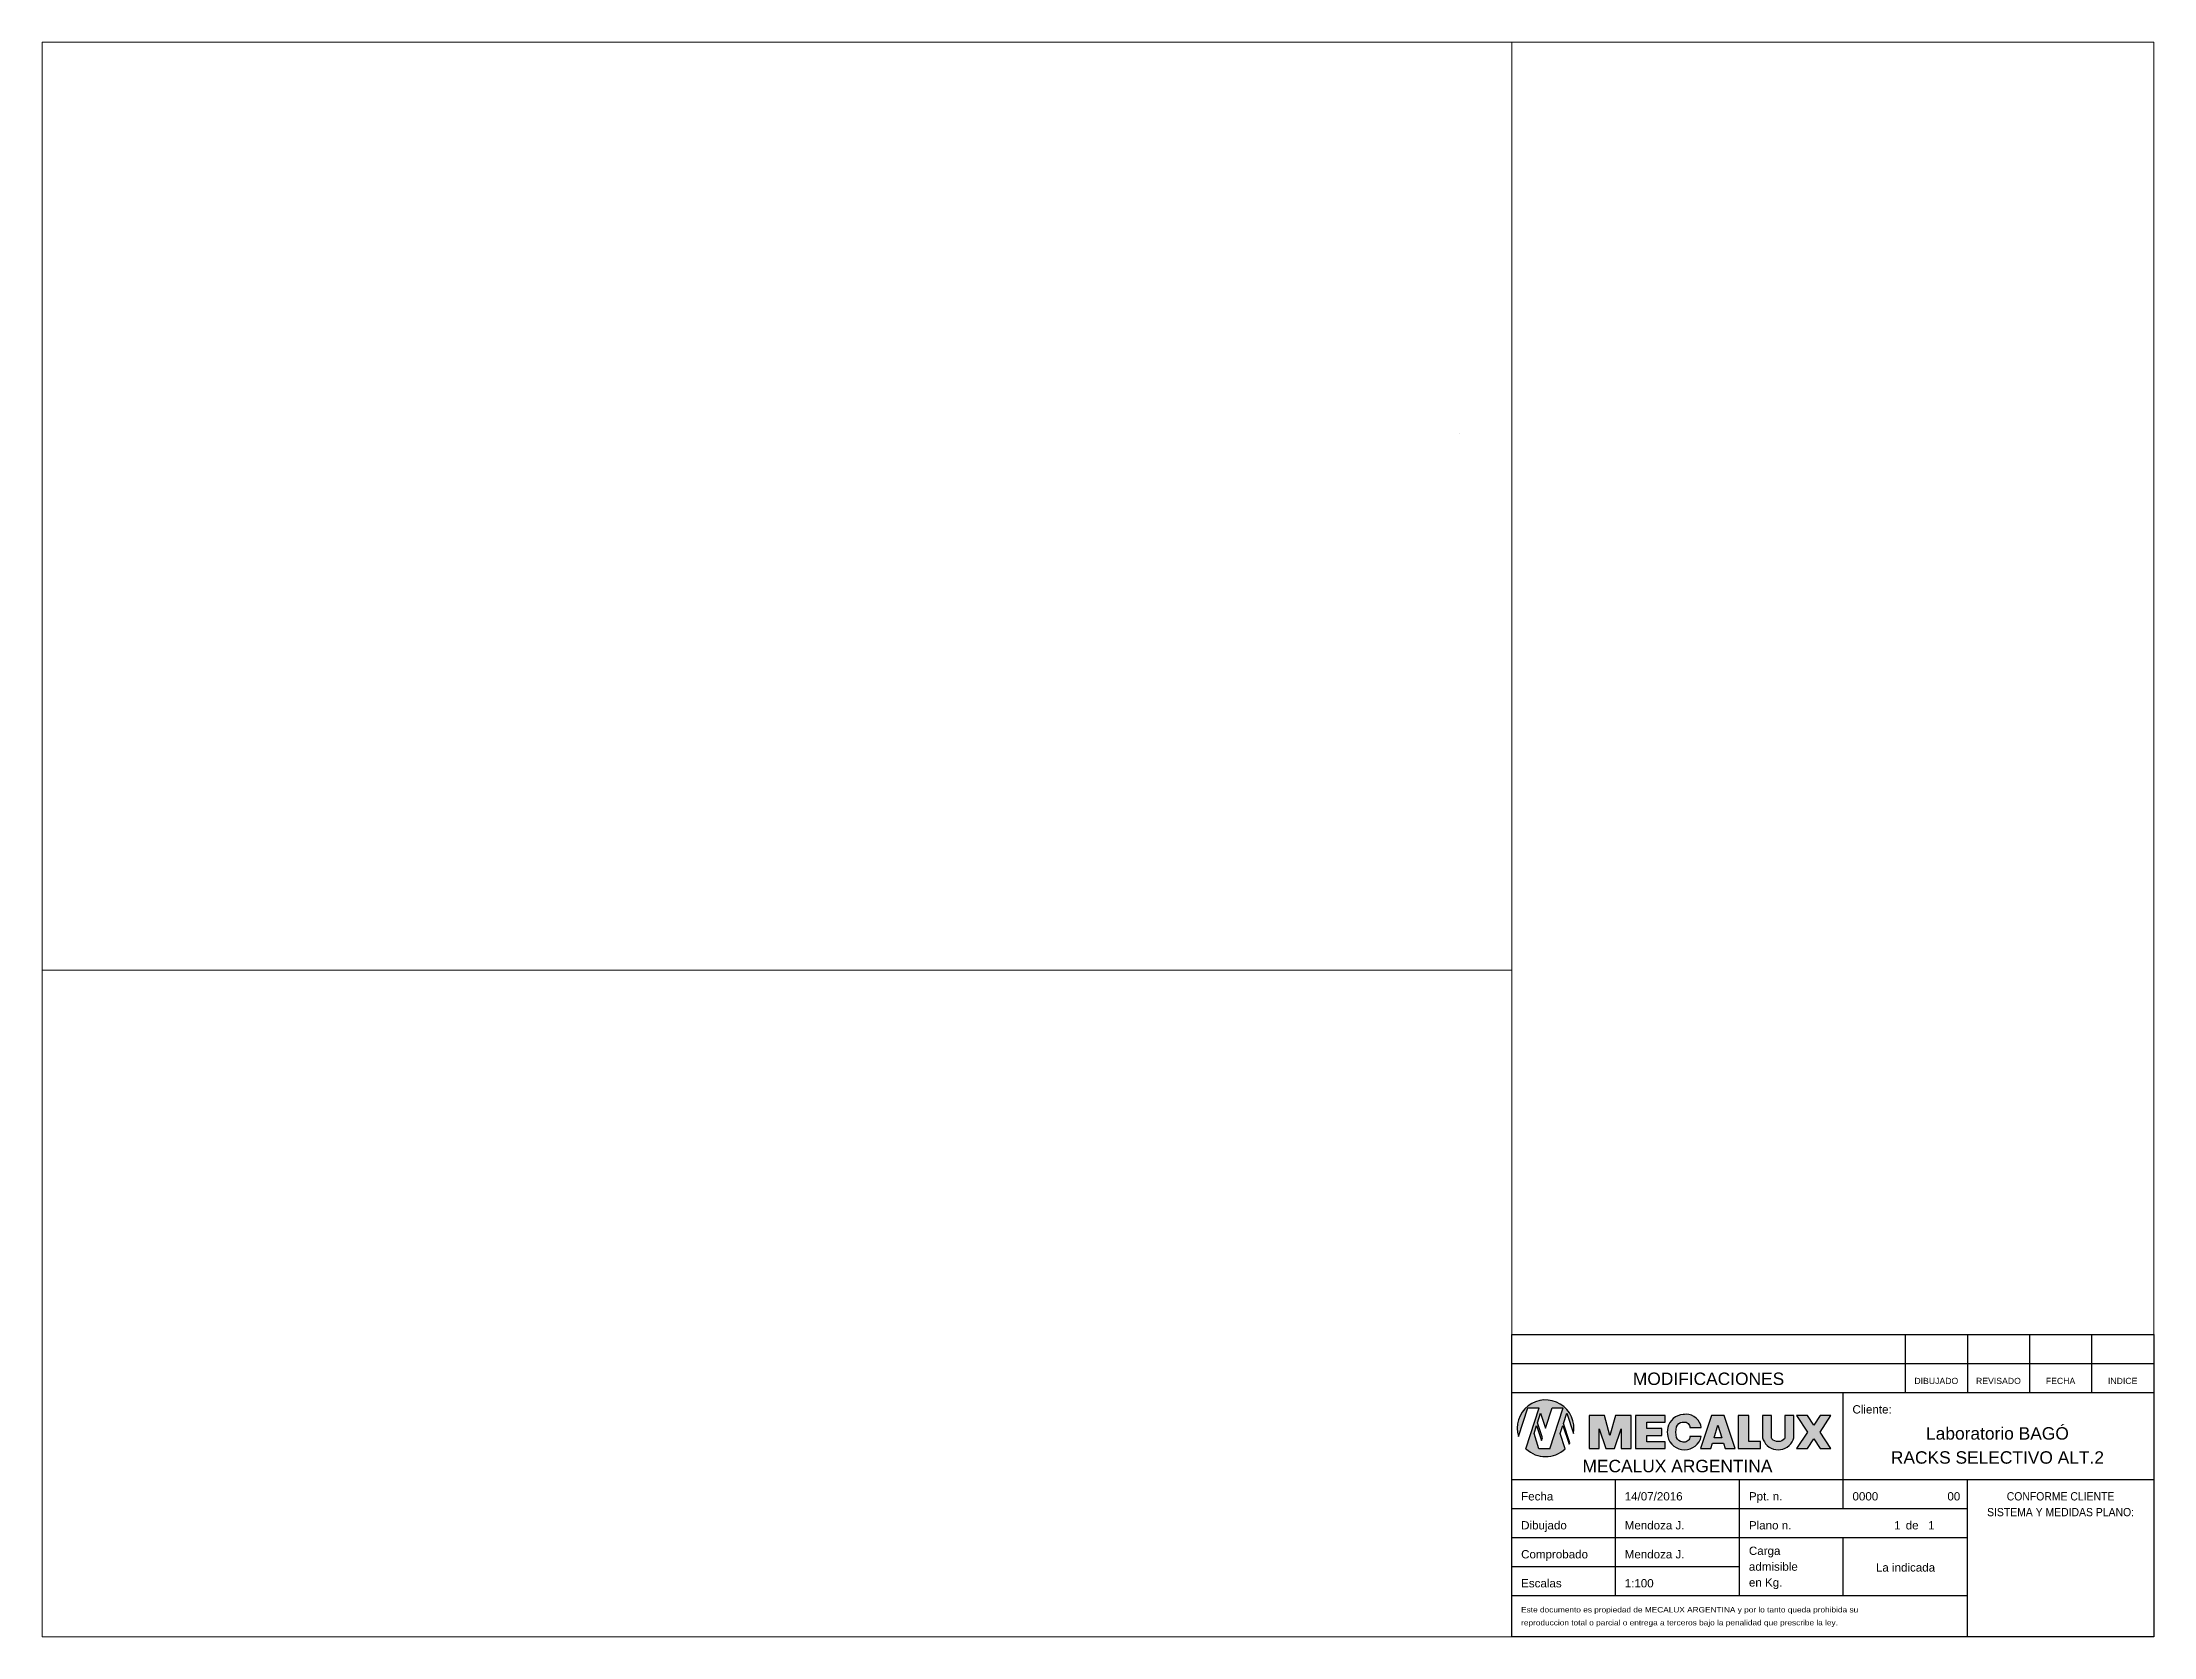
# Paper-space layout 'Presentación1' of a CAD drawing. Header units: millimetres. Extents: x 2 to 257, y 2 to 194.
import ezdxf
from ezdxf.enums import TextEntityAlignment as Align

# ---------------------------------------------------------------- set-up
doc = ezdxf.new("R2010")
doc.units = ezdxf.units.MM
for name, color, linetype in [('CIVIL', 1, 'Continuous'), ('FONDO', 7, 'Continuous'), ('FORMATO', 130, 'Continuous'), ('TEXTO', 90, 'Continuous'), ('TEXTO2', 210, 'Continuous')]:
    doc.layers.add(name, color=color, linetype=linetype)
doc.layers.add('COTAS', color=121, linetype='Continuous', lineweight=0)
doc.styles.add('FER10', font='arial.ttf')

# ---------------------------------------------------------------- blocks, each defined once
blk = doc.blocks.new('MEDEL_F')
at = {"layer": 'FORMATO', "color": 6}
blk.add_line((-75, 10), (-75, 24), dxfattribs=at)
at = {"layer": 'TEXTO', "style": 'FER10'}
for s, p in [('Carga', (-97.75, 19.78)), ('admisible', (-97.75, 15.96)), ('en Kg.', (-97.75, 12.14))]:
    blk.add_text(s, height=2, dxfattribs=at).set_placement(p)
blk = doc.blocks.new('rotulo')
at = {"layer": 'FONDO', "linetype": 'Continuous'}
for points in [[(-136.33, 45.46), (-133.93, 45.46), (-133.93, 50.26), (-132.33, 45.46), (-130.2, 45.46), (-128.6, 50.26), (-128.6, 45.46), (-126.2, 45.46), (-126.2, 53.46), (-129.94, 53.46), (-131.33, 48.66), (-132.6, 53.46), (-136.33, 53.46)], [(-125.13, 45.46), (-117.94, 45.46), (-117.94, 47.06), (-122.41, 47.06), (-122.41, 48.6), (-118.74, 48.6), (-118.74, 50.31), (-122.41, 50.31), (-122.41, 51.86), (-117.94, 51.86), (-117.94, 53.46), (-125.13, 53.46)], [(-112, 48.39), (-112.02, 48.12), (-112.1, 47.85), (-112.23, 47.61), (-112.41, 47.4), (-112.63, 47.23), (-112.88, 47.11), (-113.14, 47.04), (-113.42, 47.03), (-113.64, 47.04), (-113.86, 47.06), (-114.3, 47.19), (-114.69, 47.43), (-115, 47.76), (-115.2, 48.17), (-115.34, 48.81), (-115.39, 49.46), (-115.34, 50.11), (-115.2, 50.75), (-115, 51.15), (-114.69, 51.49), (-114.3, 51.73), (-113.86, 51.85), (-113.64, 51.88), (-113.42, 51.88), (-113.14, 51.87), (-112.88, 51.81), (-112.63, 51.69), (-112.41, 51.52), (-112.23, 51.31), (-112.1, 51.06), (-112.02, 50.8), (-112, 50.52), (-109.24, 50.52), (-109.39, 51.17), (-109.65, 51.78), (-110.02, 52.34), (-110.47, 52.82), (-111.01, 53.21), (-111.61, 53.5), (-112.25, 53.68), (-112.91, 53.74), (-113.27, 53.73), (-113.63, 53.71), (-114.27, 53.61), (-114.9, 53.4), (-115.48, 53.11), (-116.01, 52.72), (-116.47, 52.26), (-116.85, 51.73), (-117.15, 51.15), (-117.35, 50.52), (-117.43, 49.99), (-117.46, 49.46), (-117.43, 48.92), (-117.35, 48.39), (-117.13, 47.73), (-116.81, 47.12), (-116.39, 46.56), (-115.88, 46.09), (-115.3, 45.71), (-114.66, 45.42), (-113.99, 45.25), (-113.3, 45.19), (-112.6, 45.25), (-111.93, 45.42), (-111.3, 45.71), (-110.72, 46.09), (-110.21, 46.56), (-109.79, 47.12), (-109.46, 47.73), (-109.24, 48.39)], [(-109.41, 45.46), (-106.97, 45.46), (-106.57, 46.76), (-106.17, 46.76), (-106.17, 48.07), (-105.23, 51.11), (-104.3, 48.07), (-106.17, 48.07), (-106.17, 46.76), (-103.9, 46.76), (-103.49, 45.46), (-101.05, 45.46), (-103.71, 53.46), (-106.75, 53.46)], [(-100.35, 45.46), (-94.92, 45.46), (-94.92, 47.2), (-97.79, 47.2), (-97.79, 53.46), (-100.35, 53.46)], [(-94.49, 48.6), (-94.46, 48.08), (-94.32, 47.58), (-94.02, 47.09), (-93.72, 46.61), (-93.32, 46.19), (-92.86, 45.84), (-92.36, 45.56), (-91.82, 45.36), (-91.26, 45.24), (-90.69, 45.19), (-90.11, 45.24), (-89.55, 45.36), (-89.02, 45.56), (-88.51, 45.84), (-88.06, 46.19), (-87.66, 46.61), (-87.32, 47.07), (-87.06, 47.58), (-86.92, 48.08), (-86.88, 48.6), (-86.88, 53.46), (-89.06, 53.46), (-89.06, 48.28), (-89.07, 48.05), (-89.14, 47.84), (-89.46, 47.55), (-89.83, 47.34), (-90.24, 47.2), (-90.67, 47.15), (-91.1, 47.19), (-91.51, 47.31), (-91.89, 47.52), (-92.21, 47.8), (-92.3, 48.03), (-92.32, 48.28), (-92.32, 53.46), (-94.49, 53.46)], [(-86.23, 45.46), (-83.63, 45.46), (-82.11, 47.79), (-80.58, 45.46), (-77.98, 45.46), (-80.58, 49.46), (-77.98, 53.46), (-80.58, 53.46), (-82.11, 51.12), (-83.63, 53.46), (-86.23, 53.46), (-83.63, 49.46)]]:
    blk.add_hatch(color=160, dxfattribs=at).paths.add_polyline_path(points)
at = {"layer": 'TEXTO'}
h = blk.add_hatch(color=160, dxfattribs=at)
h.paths.add_polyline_path([(-148.38, 55.29), (-151.58, 45.42, 0.400894), (-142.11, 45.42), (-143.3, 49.1), (-142.66, 51.08), (-141.18, 46.52), (-141.01, 46.83), (-142.52, 51.5), (-141.7, 54.04), (-140.11, 49.12, 1.276481), (-153.39, 48.35), (-151.12, 55.29)])
h.paths.add_polyline_path([(-145.28, 55.29), (-142.63, 55.29), (-145.83, 45.42), (-148.45, 45.42), (-149.64, 49.1), (-149, 51.08), (-147.82, 47.45), (-147.62, 48.06), (-148.8, 51.7), (-148.04, 54.04), (-146.87, 50.4)], flags=16)
at = {"layer": 'FORMATO', "color": 6}
for p, q in [((-155, 73), (0, 73)), ((-60, 73), (-60, 59)), ((-45, 73), (-45, 59)), ((-30, 73), (-30, 59)), ((-15, 73), (-15, 59)), ((-155, 66), (0, 66)), ((-130, 10), (-130, 38)), ((-155, 31), (-100, 31)), ((-155, 24), (-100, 24)), ((-155, 17), (-100, 17))]:
    blk.add_line(p, q, dxfattribs=at)
at = {"layer": 'FORMATO'}
for p, q in [((-155, 0), (-155, 73)), ((0, 73), (0, 0)), ((-155, 59), (0, 59)), ((-75, 31), (-75, 59)), ((-155, 38), (0, 38)), ((-100, 10), (-100, 38)), ((-45, 0), (-45, 38)), ((-100, 31), (-45, 31)), ((-100, 24), (-45, 24)), ((-155, 10), (-45, 10)), ((0, 0), (-155, 0))]:
    blk.add_line(p, q, dxfattribs=at)
at = {"layer": 'TEXTO', "color": 160, "linetype": 'Continuous'}
for p, q in [((-153.39, 48.35), (-151.12, 55.29)), ((-151.58, 45.41), (-148.38, 55.29)), ((-151.12, 55.29), (-148.38, 55.29)), ((-149.64, 49.1), (-149, 51.08)), ((-149, 51.08), (-147.82, 47.45)), ((-148.8, 51.7), (-148.04, 54.04)), ((-147.62, 48.06), (-148.8, 51.7)), ((-148.04, 54.04), (-146.87, 50.4)), ((-146.87, 50.4), (-145.28, 55.29)), ((-145.83, 45.42), (-142.63, 55.29)), ((-145.28, 55.29), (-142.63, 55.29)), ((-143.3, 49.1), (-142.66, 51.08)), ((-142.66, 51.08), (-141.18, 46.52)), ((-142.52, 51.5), (-141.7, 54.04)), ((-141.01, 46.83), (-142.52, 51.5)), ((-141.7, 54.04), (-140.11, 49.11)), ((-132.6, 53.46), (-136.33, 53.46)), ((-136.33, 53.46), (-136.33, 45.46)), ((-131.33, 48.66), (-132.6, 53.46)), ((-129.94, 53.46), (-131.33, 48.66)), ((-126.2, 53.46), (-129.94, 53.46)), ((-126.2, 45.46), (-126.2, 53.46)), ((-125.13, 53.46), (-125.13, 45.46)), ((-117.94, 53.46), (-125.13, 53.46)), ((-122.41, 51.86), (-117.94, 51.86)), ((-122.41, 50.31), (-122.41, 51.86)), ((-117.94, 51.86), (-117.94, 53.46)), ((-117.15, 51.15), (-117.35, 50.52)), ((-116.85, 51.73), (-117.15, 51.15)), ((-116.47, 52.26), (-116.85, 51.73)), ((-116.01, 52.72), (-116.47, 52.26)), ((-115.48, 53.11), (-116.01, 52.72)), ((-114.9, 53.4), (-115.48, 53.11)), ((-115.2, 50.75), (-115, 51.15)), ((-115, 51.15), (-114.69, 51.49)), ((-114.27, 53.61), (-114.9, 53.4)), ((-114.69, 51.49), (-114.3, 51.73)), ((-114.3, 51.73), (-113.86, 51.85)), ((-113.63, 53.71), (-114.27, 53.61)), ((-113.86, 51.85), (-113.64, 51.88)), ((-113.64, 51.88), (-113.42, 51.88)), ((-113.27, 53.73), (-113.63, 53.71)), ((-113.42, 51.88), (-113.14, 51.87)), ((-112.91, 53.74), (-113.27, 53.73)), ((-113.14, 51.87), (-112.88, 51.81)), ((-112.25, 53.68), (-112.91, 53.74)), ((-112.88, 51.81), (-112.63, 51.69)), ((-112.63, 51.69), (-112.41, 51.52)), ((-112.41, 51.52), (-112.23, 51.31)), ((-111.61, 53.5), (-112.25, 53.68)), ((-112.23, 51.31), (-112.1, 51.06)), ((-112.1, 51.06), (-112.02, 50.8)), ((-111.01, 53.21), (-111.61, 53.5)), ((-110.47, 52.82), (-111.01, 53.21)), ((-110.02, 52.34), (-110.47, 52.82)), ((-109.65, 51.78), (-110.02, 52.34)), ((-109.39, 51.17), (-109.65, 51.78)), ((-106.75, 53.46), (-109.41, 45.46)), ((-109.24, 50.52), (-109.39, 51.17)), ((-103.71, 53.46), (-106.75, 53.46)), ((-106.17, 48.07), (-105.23, 51.11)), ((-105.23, 51.11), (-104.3, 48.07)), ((-101.05, 45.46), (-103.71, 53.46)), ((-100.35, 53.46), (-100.35, 45.46)), ((-97.79, 53.46), (-100.35, 53.46)), ((-97.79, 47.2), (-97.79, 53.46)), ((-94.49, 53.46), (-94.49, 48.6)), ((-92.32, 53.46), (-94.49, 53.46)), ((-92.32, 48.28), (-92.32, 53.46)), ((-89.06, 53.46), (-89.06, 48.28)), ((-86.88, 53.46), (-89.06, 53.46)), ((-86.88, 48.6), (-86.88, 53.46)), ((-86.23, 53.46), (-83.63, 49.46)), ((-83.63, 53.46), (-86.23, 53.46)), ((-82.11, 51.12), (-83.63, 53.46)), ((-80.58, 53.46), (-82.11, 51.12)), ((-77.98, 53.46), (-80.58, 53.46)), ((-80.58, 49.46), (-77.98, 53.46)), ((-148.45, 45.42), (-149.64, 49.1)), ((-147.82, 47.45), (-147.62, 48.06)), ((-142.11, 45.42), (-143.3, 49.1)), ((-141.18, 46.52), (-141.01, 46.83)), ((-133.93, 50.26), (-132.33, 45.46)), ((-133.93, 45.46), (-133.93, 50.26)), ((-130.2, 45.46), (-128.6, 50.26)), ((-128.6, 50.26), (-128.6, 45.46)), ((-118.74, 50.31), (-122.41, 50.31)), ((-122.41, 48.6), (-118.74, 48.6)), ((-122.41, 47.06), (-122.41, 48.6)), ((-117.94, 47.06), (-122.41, 47.06)), ((-118.74, 48.6), (-118.74, 50.31)), ((-117.94, 45.46), (-117.94, 47.06)), ((-117.43, 49.99), (-117.46, 49.46)), ((-117.46, 49.46), (-117.43, 48.92)), ((-117.35, 50.52), (-117.43, 49.99)), ((-117.43, 48.92), (-117.35, 48.39)), ((-117.35, 48.39), (-117.13, 47.73)), ((-117.13, 47.73), (-116.81, 47.12)), ((-116.81, 47.12), (-116.39, 46.56)), ((-116.39, 46.56), (-115.88, 46.09)), ((-115.88, 46.09), (-115.3, 45.71)), ((-115.39, 49.46), (-115.34, 50.11)), ((-115.34, 48.81), (-115.39, 49.46)), ((-115.34, 50.11), (-115.2, 50.75)), ((-115.2, 48.17), (-115.34, 48.81)), ((-115, 47.76), (-115.2, 48.17)), ((-114.69, 47.43), (-115, 47.76)), ((-114.3, 47.19), (-114.69, 47.43)), ((-113.86, 47.06), (-114.3, 47.19)), ((-113.64, 47.04), (-113.86, 47.06)), ((-113.42, 47.03), (-113.64, 47.04)), ((-113.14, 47.04), (-113.42, 47.03)), ((-112.88, 47.11), (-113.14, 47.04)), ((-112.63, 47.23), (-112.88, 47.11)), ((-112.41, 47.4), (-112.63, 47.23)), ((-112.23, 47.61), (-112.41, 47.4)), ((-112.1, 47.85), (-112.23, 47.61)), ((-112.02, 48.12), (-112.1, 47.85)), ((-112.02, 50.8), (-112, 50.52)), ((-112, 48.39), (-112.02, 48.12)), ((-112, 50.52), (-109.24, 50.52)), ((-109.24, 48.39), (-112, 48.39)), ((-111.3, 45.71), (-110.72, 46.09)), ((-110.72, 46.09), (-110.21, 46.56)), ((-110.21, 46.56), (-109.79, 47.12)), ((-109.79, 47.12), (-109.46, 47.73)), ((-109.46, 47.73), (-109.24, 48.39)), ((-106.97, 45.46), (-106.57, 46.76)), ((-106.57, 46.76), (-106.17, 46.76)), ((-104.3, 48.07), (-106.17, 48.07)), ((-106.17, 46.76), (-103.9, 46.76)), ((-103.9, 46.76), (-103.49, 45.46)), ((-94.92, 47.2), (-97.79, 47.2)), ((-94.92, 45.46), (-94.92, 47.2)), ((-94.49, 48.6), (-94.46, 48.08)), ((-94.46, 48.08), (-94.32, 47.58)), ((-94.32, 47.58), (-94.02, 47.09)), ((-94.02, 47.09), (-93.72, 46.61)), ((-93.72, 46.61), (-93.32, 46.19)), ((-93.32, 46.19), (-92.86, 45.84)), ((-92.3, 48.03), (-92.32, 48.28)), ((-92.21, 47.8), (-92.3, 48.03)), ((-91.89, 47.52), (-92.21, 47.8)), ((-91.51, 47.31), (-91.89, 47.52)), ((-91.1, 47.19), (-91.51, 47.31)), ((-90.67, 47.15), (-91.1, 47.19)), ((-90.24, 47.2), (-90.67, 47.15)), ((-89.83, 47.34), (-90.24, 47.2)), ((-89.46, 47.55), (-89.83, 47.34)), ((-89.14, 47.84), (-89.46, 47.55)), ((-89.07, 48.05), (-89.14, 47.84)), ((-89.06, 48.28), (-89.07, 48.05)), ((-88.51, 45.84), (-88.06, 46.19)), ((-88.06, 46.19), (-87.66, 46.61)), ((-87.66, 46.61), (-87.32, 47.07)), ((-87.32, 47.07), (-87.06, 47.58)), ((-87.06, 47.58), (-86.92, 48.08)), ((-86.92, 48.08), (-86.88, 48.6)), ((-83.63, 49.46), (-86.23, 45.46)), ((-83.63, 45.46), (-82.11, 47.79)), ((-82.11, 47.79), (-80.58, 45.46)), ((-77.98, 45.46), (-80.58, 49.46)), ((-145.83, 45.42), (-148.45, 45.42)), ((-136.33, 45.46), (-133.93, 45.46)), ((-132.33, 45.46), (-130.2, 45.46)), ((-128.6, 45.46), (-126.2, 45.46)), ((-125.13, 45.46), (-117.94, 45.46)), ((-115.3, 45.71), (-114.66, 45.42)), ((-114.66, 45.42), (-113.99, 45.25)), ((-113.99, 45.25), (-113.3, 45.19)), ((-113.3, 45.19), (-112.6, 45.25)), ((-112.6, 45.25), (-111.93, 45.42)), ((-111.93, 45.42), (-111.3, 45.71)), ((-109.41, 45.46), (-106.97, 45.46)), ((-103.49, 45.46), (-101.05, 45.46)), ((-100.35, 45.46), (-94.92, 45.46)), ((-92.86, 45.84), (-92.36, 45.56)), ((-92.36, 45.56), (-91.82, 45.36)), ((-91.82, 45.36), (-91.26, 45.24)), ((-91.26, 45.24), (-90.69, 45.19)), ((-90.69, 45.19), (-90.11, 45.24)), ((-90.11, 45.24), (-89.55, 45.36)), ((-89.55, 45.36), (-89.02, 45.56)), ((-89.02, 45.56), (-88.51, 45.84)), ((-86.23, 45.46), (-83.63, 45.46)), ((-80.58, 45.46), (-77.98, 45.46))]:
    blk.add_line(p, q, dxfattribs=at)
at = {"layer": 'TEXTO', "color": 160}
for start, end in [(349.4869, 197.1857), (325.7645, 328.5829), (226.3266, 313.7088)]:
    blk.add_arc((-146.85, 50.37), 6.85, start, end, dxfattribs=at)
at = {"layer": 'CIVIL'}
blk.add_blockref('MEDEL_F', (0, 0), dxfattribs=at)
at = {"layer": 'TEXTO', "style": 'FER10'}
for s, height, p in [('MODIFICACIONES', 3, (-107.5, 60.83)), ('DIBUJADO', 1.5, (-52.5, 61.06)), ('REVISADO', 1.5, (-37.5, 61.06)), ('FECHA', 1.5, (-22.5, 61.06)), ('INDICE', 1.5, (-7.5, 61.06))]:
    blk.add_text(s, height=height, dxfattribs=at).set_placement(p, align=Align.CENTER)
for s, p in [('Cliente:', (-72.75, 53.94)), ('Fecha', (-152.75, 32.94)), ('Ppt. n.', (-97.75, 32.94)), ('Dibujado', (-152.75, 25.94)), ('Plano n.', (-97.75, 25.94)), ('de', (-59.89, 25.94)), ('Comprobado', (-152.75, 18.94)), ('Escalas', (-152.75, 11.94))]:
    blk.add_text(s, height=2, dxfattribs=at).set_placement(p)
at = {"layer": 'TEXTO', "style": 'FER10', "width": 0.9}
for s, p in [('SISTEMA Y MEDIDAS PLANO:', (-22.5, 29.12)), ('CONFORME CLIENTE', (-22.5, 32.94))]:
    blk.add_text(s, height=2, dxfattribs=at).set_placement(p, align=Align.CENTER)
at = {"layer": 'TEXTO', "style": 'FER10', "width": 1.1}
for s, p in [('Este documento es propiedad de MECALUX ARGENTINA y por lo tanto queda prohibida su', (-152.75, 5.89)), ('reproduccion total o parcial o entrega a terceros bajo la penalidad que prescribe la ley.', (-152.75, 2.76))]:
    blk.add_text(s, height=1.3, dxfattribs=at).set_placement(p)
at = {"layer": 'TEXTO', "style": 'FER10'}
for tag, p, height in [('20/11/1998', (-127.75, 32.94), 2), ('0000', (-72.75, 32.94), 2), ('MEDEL', (-127.75, 25.94), 2), ('1', (-62.69, 25.94), 2), ('1', (-54.48, 25.94), 2), ('FIORILLO', (-127.75, 18.94), 2), ('2', (-51.73, 17.56), 1), ('1:125', (-127.75, 11.94), 2)]:
    blk.add_attdef(tag, p, '', height=height, dxfattribs=at)
blk.add_attdef('00', text='', height=2, dxfattribs=at).set_placement((-46.72, 32.94), align=Align.RIGHT)
blk.add_attdef('CARGA', text='', height=2, dxfattribs=at).set_placement((-59.95, 15.76), align=Align.CENTER)
at = {"layer": 'TEXTO2', "color": 170, "style": 'FER10'}
blk.add_text('MECALUX ARGENTINA', height=3, dxfattribs=at).set_placement((-115, 39.75), align=Align.CENTER)
at = {"layer": 'TEXTO2', "style": 'FER10'}
for tag, p in [('FULANO', (-37.75, 49.5)), ('MARTINEZ', (-37.75, 43.32))]:
    blk.add_attdef(tag, text='', height=3, dxfattribs=at).set_placement(p, align=Align.MIDDLE)

psp = doc.layouts.new('Presentación1')

# ---------------------------------------------------------------- linework, layer by layer
at = {"layer": 'COTAS', "color": 31, "true_color": 0xfecc66}
psp.add_line((173.1, 147.02), (173.1, 147.02), dxfattribs=at)

# ---------------------------------------------------------------- block references
at = {"layer": 'FORMATO'}
ref = psp.add_blockref('rotulo', (256.94, 1.66), dxfattribs=dict(at, xscale=0.5, yscale=0.5, zscale=0.5))
ref.add_attrib('FULANO', 'Laboratorio BAGÓ', dxfattribs={"layer": 'TEXTO2', "height": 1.5, "style": 'FER10'}).set_placement((238.07, 26.41), align=Align.MIDDLE)
ref.add_attrib('MARTINEZ', 'RACKS SELECTIVO ALT.2', dxfattribs={"layer": 'TEXTO2', "height": 1.5, "style": 'FER10'}).set_placement((238.07, 23.32), align=Align.MIDDLE)
ref.add_attrib('0000', '0000', (220.57, 18.13), dxfattribs={"layer": 'TEXTO', "height": 1, "style": 'FER10'})
ref.add_attrib('00', '00', dxfattribs={"layer": 'TEXTO', "height": 1, "style": 'FER10'}).set_placement((233.58, 18.13), align=Align.RIGHT)
ref.add_attrib('20/11/1998', '14/07/2016', (193.07, 18.13), dxfattribs={"layer": 'TEXTO', "height": 1, "style": 'FER10'})
ref.add_attrib('1:125', '1:100', (193.07, 7.63), dxfattribs={"layer": 'TEXTO', "height": 1, "style": 'FER10'})
ref.add_attrib('MEDEL', 'Mendoza J.', (193.07, 14.63), dxfattribs={"layer": 'TEXTO', "height": 1, "style": 'FER10'})
ref.add_attrib('FIORILLO', 'Mendoza J.', (193.07, 11.13), dxfattribs={"layer": 'TEXTO', "height": 1, "style": 'FER10'})
ref.add_attrib('1', '1', (225.6, 14.63), dxfattribs={"layer": 'TEXTO', "height": 1, "style": 'FER10'})
ref.add_attrib('1', '1', (229.7, 14.63), dxfattribs={"layer": 'TEXTO', "height": 1, "style": 'FER10'})
ref.add_attrib('CARGA', 'La indicada', dxfattribs={"layer": 'TEXTO', "height": 1, "style": 'FER10'}).set_placement((226.97, 9.54), align=Align.CENTER)

# ---------------------------------------------------------------- viewports
at = {"layer": 'Defpoints'}
psp.add_viewport(center=(90.73, 138.21), size=(177.43, 112.0737), view_center_point=(471348.0478, 175395.92882), view_height=15720.2275201, dxfattribs=at)
for center, size, view_center_point, view_height, status in [((218.19, 116.2), (77.5, 156.082), (523289.67626, 178463.77195), 21917.128318, 4), ((90.73, 41.92), (177.43, 80.5087), (540700.45351, 123836.49112), 5255.418429, 3)]:
    psp.add_viewport(center=center, size=size, view_center_point=view_center_point, view_height=view_height, status=status, dxfattribs=at)

doc.saveas('drawing.dxf')
